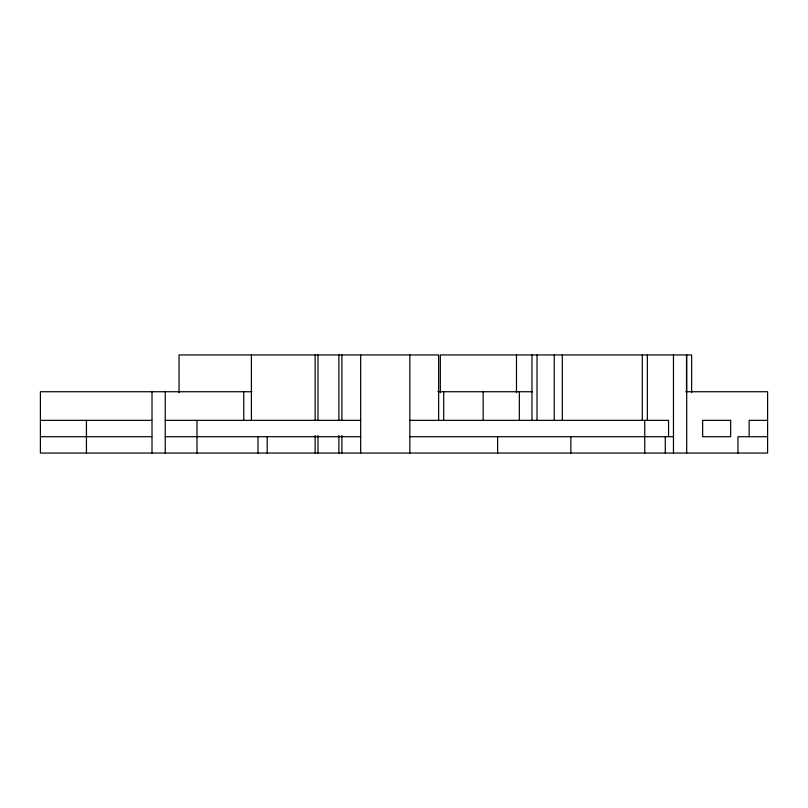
<?xml version="1.0" encoding="UTF-8"?>
<svg xmlns="http://www.w3.org/2000/svg" width="808" height="808" viewBox="0 0 808 808"><rect width="100%" height="100%" fill="white"/><g stroke="black" fill="none" stroke-linecap="round" stroke-linejoin="round"><path stroke-width="1.21" d="M251.823 391.739L40.4 391.739L40.4 453.056L767.6 453.056L767.6 391.739L685.871 391.739M437.795 391.739L532.411 391.739M40.4 420.352L151.773 420.352M165.246 420.352L360.661 420.352M409.828 420.352L668.559 420.352L668.559 436.704M767.6 420.352L749.147 420.352L749.147 436.704M40.4 436.704L151.773 436.704M165.246 436.704L360.661 436.704M409.828 436.704L673.468 436.704M767.6 436.704L737.957 436.704L737.957 453.056M691.658 392.678L691.658 354.944L440.33 354.944L440.33 392.678M686.699 354.944L686.699 453.056M686.497 354.944L686.497 392.678M673.468 354.944L673.468 453.056M665.287 436.704L665.287 453.056M647.349 354.944L647.349 420.352M644.744 420.352L644.744 453.056M642.299 354.944L642.299 420.352M570.852 436.704L570.852 453.056M562.317 354.944L562.317 420.352M554.248 354.944L554.248 420.352M537.017 354.944L537.017 420.352M531.967 354.944L531.967 420.352M519.342 391.739L519.342 420.524M516.474 354.944L516.474 392.678M497.617 436.704L497.617 453.056M483.164 391.739L483.164 420.524M443.703 391.739L443.703 420.524M438.643 420.352L438.643 354.944L179.043 354.944L179.043 392.678M409.828 354.944L409.828 453.056M360.661 354.944L360.661 453.056M341.905 354.944L341.905 420.352M341.905 435.451L341.905 453.056M338.895 354.944L338.895 420.352M338.895 435.451L338.895 453.056M317.988 354.944L317.988 420.352M317.988 435.451L317.988 453.056M315.13 354.944L315.13 420.352M315.13 435.451L315.13 453.056M267.196 436.704L267.196 453.056M257.994 436.704L257.994 453.056M251.409 354.944L251.409 420.352M243.743 391.739L243.743 420.524M196.98 420.352L196.98 453.056M165.246 391.739L165.246 453.056M152.005 391.739L152.005 453.056M86.446 420.352L86.446 453.056M730.654 420.352L702.647 420.352L702.647 436.704L730.654 436.704L730.654 420.352"/></g></svg>
